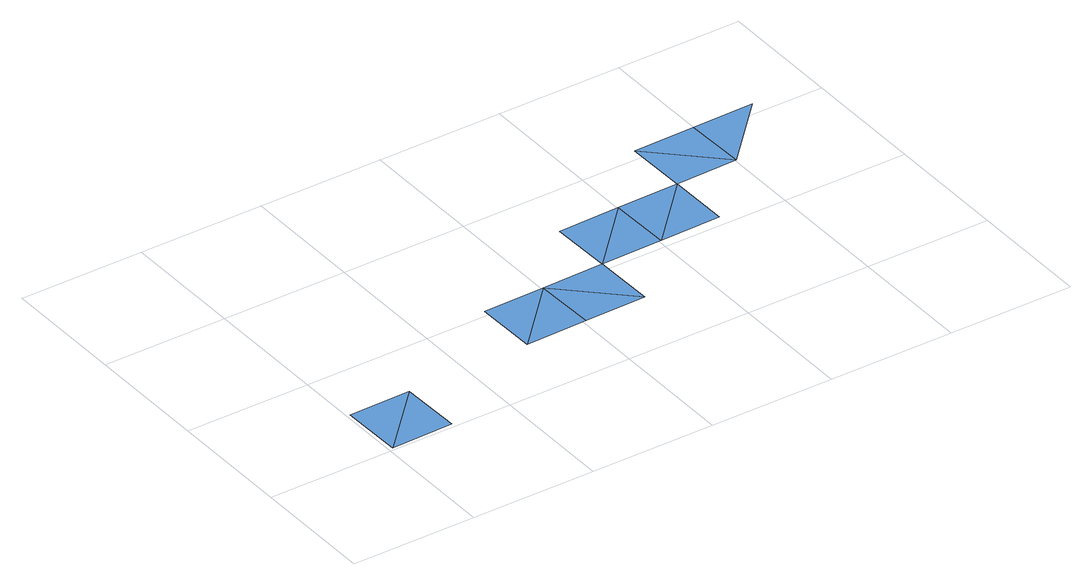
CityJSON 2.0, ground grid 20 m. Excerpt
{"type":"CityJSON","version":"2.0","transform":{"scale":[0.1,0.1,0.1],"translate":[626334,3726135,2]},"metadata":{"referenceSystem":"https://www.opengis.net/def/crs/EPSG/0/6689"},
"CityObjects":{
"waterbody1":{"type":"WaterBody","attributes":{"name":"福岡県津波浸水想定図","class":"1140","function":"2","WaterBodyTsunamiRiskAttribute.description":"1","WaterBodyTsunamiRiskAttribute.rank":"2"},"geometry":[{"type":"MultiSurface","lod":"1","boundaries":[[[0,1,2]],[[2,1,3]],[[4,5,6]],[[5,4,7]],[[8,9,10]],[[9,11,10]]]}]},
"waterbody2":{"type":"WaterBody","attributes":{"name":"福岡県津波浸水想定図","class":"1140","function":"2","WaterBodyTsunamiRiskAttribute.description":"1","WaterBodyTsunamiRiskAttribute.rank":"3"},"geometry":[{"type":"MultiSurface","lod":"1","boundaries":[[[12,5,13]],[[12,6,5]],[[7,8,14]],[[7,9,8]],[[10,15,16]],[[15,17,16]],[[18,17,15]]]}]}
},
"vertices":[
[6,105,2],[8,5,2],[106,107,2],[108,7,2],[506,114,2],[404,212,2],[406,112,2],[504,214,2],[602,316,2],[604,216,2],[702,318,2],[703,218,2],
[306,110,2],[304,210,2],[502,314,2],[802,320,2],[700,418,2],[800,420,2],[900,422,2]
]}
